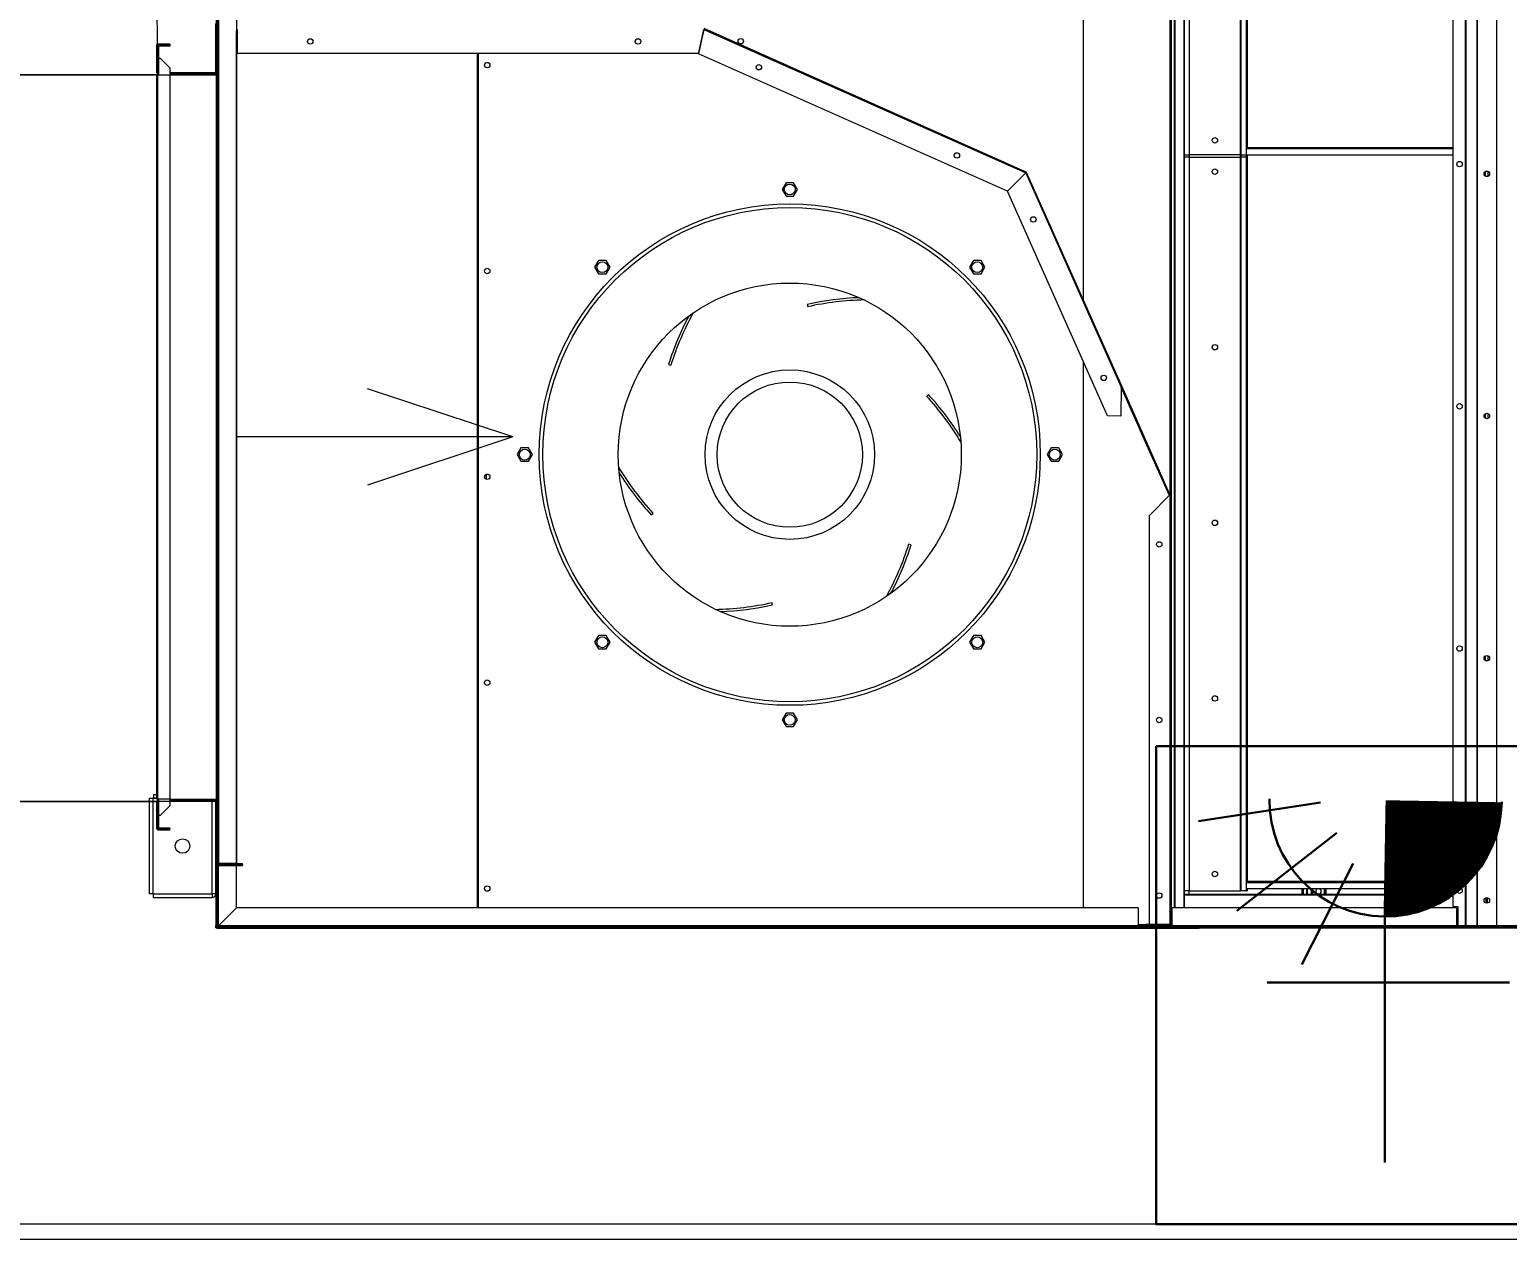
# Model space of a CAD drawing. Extents: x -9058 to 11890, y 0 to 6516.
# Drawn here: x 8310.7 to 8432.8, y 2577 to 2677.5 of the extents above; entities that cross this region are included whole.
import ezdxf

# ---------------------------------------------------------------- set-up
doc = ezdxf.new("R2010")
doc.units = 0
doc.header["$MEASUREMENT"] = 0
doc.layers.get('0').update_dxf_attribs({"color": 9, "lineweight": 9})
for name, color, linetype, lineweight in [('06D', 9, 'Continuous', 9), ('11', 9, 'Continuous', 9), ('E-KOMBİNE ETANŞ PRİZ (1 FAZ+3 FAZ)', 7, 'Continuous', 30)]:
    doc.layers.add(name, color=color, linetype=linetype, lineweight=lineweight)
doc.styles.add('CENTURY', font='GOTHIC.TTF', dxfattribs={"width": 0.8})

# ---------------------------------------------------------------- blocks, each defined once
blk = doc.blocks.new('DGDG')
for p, q in [((-1050, 1699.5), (1049.9, 1699.5)), ((-157.9, 1698.7), (157.9, 1698.7)), ((-51.7, 1699.5), (236, 1699.5)), ((-25, 1698.5), (25, 1698.5)), ((-25, 1697.7), (25, 1697.7)), ((-8.1, 1697.6), (-17.2, 1697.6)), ((-8, 1697.6), (-8.1, 1697.6)), ((-8.1, 455.7), (-8.1, 1697.6)), ((8.1, 1697.6), (-8, 1697.6)), ((-8, 455.7), (-8, 1697.6)), ((-0.6, 1697.7), (-0.6, 1697.6)), ((-0.6, 1697.6), (-0.6, 1697.7)), ((0.7, 1697.6), (0.7, 1697.7)), ((0.7, 1697.6), (0.7, 1697.7)), ((8.2, 1697.6), (8.1, 1697.6)), ((8.1, 455.7), (8.1, 1697.6)), ((17.3, 1697.6), (8.2, 1697.6)), ((8.2, 455.7), (8.2, 1697.6)), ((18, 1697.6), (17.3, 1697.6)), ((17.3, 455.6), (17.3, 1697.6)), ((18, 455.6), (18, 1697.6)), ((24, 1697.6), (18, 1697.6)), ((24, 1681.6), (24, 1697.6)), ((25, 1698.5), (260, 1698.5)), ((25, 1697.7), (25, 1698.5)), ((25, 1682.7), (25, 1697.7)), ((25, 1697.7), (260, 1697.7)), ((159.1, 1698.9), (251.5, 1698.9)), ((236, 1699.5), (236, 1698.9)), ((236, 1699.3), (236.1, 1699.3)), ((236.1, 1699.3), (236.1, 1698.9)), ((236.1, 1699.2), (237.7, 1699.2)), ((237.7, 1699.5), (237.7, 1698.9)), ((1049, 1699.5), (237.7, 1699.5)), ((253.3, 1698.9), (251.5, 1698.9)), ((1049, 1698.7), (254.5, 1698.7)), ((254.5, 1698.7), (1049.1, 1698.7)), ((260, 1698.5), (260, 1697.7)), ((260, 1698.5), (288, 1698.5)), ((260, 1697.7), (260, 1682.7)), ((260, 1697.7), (288, 1697.7)), ((262.8, 1697.7), (262.8, 1697.7)), ((262.8, 1697.1), (262.8, 1697.7)), ((262.8, 1697.7), (288, 1697.7)), ((288, 1698.5), (1048, 1698.5)), ((288, 1697.7), (288, 1698.5)), ((288, 1682.7), (288, 1697.7)), ((288, 1697.7), (1048, 1697.7)), ((1048, 1697.7), (1033, 1682.7)), ((1033, 1682.7), (1048, 1697.6)), ((1048, 1697.7), (1048, 1698.5)), ((1048, 1697.7), (1048.8, 1697.7)), ((1048, 1697.6), (1048, 1697.7)), ((1048, 1697.7), (1048, 1697.7)), ((1048, 1697.6), (1048, 1647.7)), ((1048.8, 1647.7), (1048.8, 1697.7)), ((1049, 1698.7), (1049, 1699.5)), ((1049, 1699.2), (1050.1, 1699.2)), ((1049.1, 1698.7), (1049, 1698.7)), ((1049.1, 1698.7), (1049.9, 1698.7)), ((1049.1, 1594.6), (1049.1, 1698.7)), ((1049.1, 1698.7), (1049.1, 1698.7)), ((1049.1, 1698.7), (1049.1, 1594.6)), ((1049.9, -2.5), (1049.9, 1699.5)), ((1049.9, 1594.6), (1049.9, 1698.7)), ((1050.1, 1699.2), (1050.1, 1697.2)), ((25, 1696.9), (24, 1696.9)), ((24, 1696.9), (25, 1696.9)), ((262.6, 1697.2), (260, 1697.2)), ((261.3, 1697), (260, 1697)), ((260, 1695.9), (260.4, 1696.6)), ((260.4, 1696.6), (260.4, 463.6)), ((260.4, 1696.6), (261.1, 1696.6)), ((261.1, 1696.6), (261.1, 1696.5)), ((261.1, 1696.5), (261.1, 1341.8)), ((261.1, 1696.5), (261.7, 1696.5)), ((261.7, 1696.5), (261.7, 1697.1)), ((261.7, 1697.1), (281.7, 1697.1)), ((261.7, 1696.5), (261.7, 1341.8)), ((261.7, 1696.5), (278.7, 1696.5)), ((261.7, 1696.5), (281.7, 1696.5)), ((262.6, 1697.1), (262.6, 1697.2)), ((278.7, 1696.5), (278.7, 1358.7)), ((288, 1696.5), (278.7, 1696.5)), ((281.7, 1697.1), (281.7, 1696.5)), ((288, 1697.1), (281.7, 1697.1)), ((1046.9, 1696.5), (1046.8, 1696.5)), ((1049.9, 1697.2), (1050.1, 1697.2)), ((1050.1, 1674.2), (1050.1, 1697.2)), ((-0.6, 1678.8), (-0.6, 1674.5)), ((0, 1674.4), (0, 1678.9)), ((0.1, 1674.4), (0.1, 1678.9)), ((0.7, 1674.5), (0.7, 1678.8)), ((28, 1681.6), (24, 1681.6)), ((25, 1682.7), (260, 1682.7)), ((28, 455.6), (28, 1681.6)), ((249.9, 1682.7), (249.9, 463.7)), ((250, 1682.7), (250, 463.7)), ((257.8, 463.6), (257.8, 1682.7)), ((258.2, 463.6), (258.2, 1682.7)), ((288, 1682.7), (1033, 1682.7)), ((333.1, 1682.7), (333.1, 1232.4)), ((333.5, 1231.6), (333.5, 1682.7)), ((833.2, 1682.7), (833.2, 977.3)), ((833.3, 1682.7), (833.3, 977.3)), ((833.9, 1682.7), (833.9, 977.3)), ((1032.9, 1682.7), (1032.9, 1647.7)), ((1032.9, 1682.7), (1032.9, 1647.7)), ((1033, 1682.7), (1033, 1647.7)), ((1049.9, 1674.2), (1050.1, 1674.2)), ((1049.9, 1673.7), (1050.1, 1673.7)), ((1050.1, 1673.7), (1050.1, 1674.2)), ((1050.1, 1673.7), (1050.1, 1671.2)), ((1053.1, 1671.2), (1053.1, 1674.2)), ((1101.6, 1674.2), (1053.1, 1674.2)), ((1101.6, 1674.2), (1101.6, 1671.2)), ((23.7, 1666.8), (21.2, 1666.8)), ((249.9, 1672.1), (28, 1672.1)), ((249.9, 1671.3), (28, 1671.3)), ((198.2, 1666.8), (28, 1666.8)), ((198.2, 1661.8), (28, 1661.8)), ((198, 1660.8), (28, 1660.8)), ((28.4, 1666.8), (28.4, 1671.3)), ((28.4, 1660.8), (28.4, 1661.8)), ((132.7, 1671.3), (132.7, 1666.8)), ((132.7, 1661.8), (132.7, 1660.8)), ((133.2, 1671.3), (133.2, 1666.8)), ((133.2, 1661.8), (133.2, 1660.8)), ((134, 1671.3), (134, 1666.8)), ((134, 1661.8), (134, 1660.8)), ((144, 1666.8), (144, 1671.3)), ((144, 1660.8), (144, 1661.8)), ((144.6, 1666.8), (144.6, 1671.3)), ((144.6, 1660.8), (144.6, 1661.8)), ((145.1, 1666.8), (145.1, 1671.3)), ((145.1, 1660.8), (145.1, 1661.8)), ((148.3, 1666.8), (148.3, 1671.3)), ((148.3, 1660.8), (148.3, 1661.8)), ((148.7, 1671.3), (148.7, 1666.8)), ((148.7, 1661.8), (148.7, 1660.8)), ((148.8, 1666.8), (148.8, 1671.3)), ((148.8, 1660.8), (148.8, 1661.8)), ((151.8, 1666.8), (151.8, 1671.3)), ((151.8, 1660.8), (151.8, 1661.8)), ((152.4, 1666.8), (152.4, 1671.3)), ((152.4, 1660.8), (152.4, 1661.8)), ((152.6, 1671.3), (152.6, 1666.8)), ((152.6, 1661.8), (152.6, 1660.8)), ((198, 1666.8), (198, 1668.8)), ((198.9, 1668.8), (198, 1668.8)), ((198, 1060.8), (198, 1661.8)), ((198.9, 1060.8), (198.9, 1668.8)), ((198.9, 1668.8), (203.1, 1668.8)), ((203.1, 1060.8), (203.1, 1668.8)), ((203.1, 1668.8), (203.5, 1668.8)), ((203.5, 1668.8), (203.5, 1060.8)), ((203.5, 1060.8), (203.5, 1668.8)), ((203.5, 1668.8), (203.5, 1668.8)), ((245.9, 1668.8), (203.5, 1668.8)), ((245.8, 1671.3), (245.8, 1668.8)), ((245.9, 1668.8), (249.9, 1668.8)), ((245.9, 1060.8), (245.9, 1668.8)), ((1050.1, 1671.2), (1050.1, 1594.6)), ((1050.1, 1671.2), (1053.1, 1671.2)), ((1102.1, 1671.2), (1053.1, 1671.2)), ((1101.6, 1671.2), (1053.1, 1671.2)), ((1053.1, 1671.2), (1053.1, 1594.6)), ((1102.1, 1592.2), (1102.1, 1671.2)), ((1102.1, 1671.2), (1105.1, 1671.2)), ((1105.1, 1592.2), (1105.1, 1671.2)), ((1028, 1646.9), (1028, 1647.7)), ((1048, 1647.7), (1028, 1647.7)), ((1028, 1646.9), (1028, 1646.1)), ((1048, 1646.9), (1028, 1646.9)), ((1048, 1646.1), (1028, 1646.1)), ((1032.9, 1646.1), (1032.9, 958.5)), ((1032.9, 1646.1), (1032.9, 958.5)), ((1033, 1647.7), (1048, 1647.7)), ((1033, 50.9), (1033, 1646.1)), ((1033, 1646.1), (1048, 1646.1)), ((1047.9, 1647.7), (1047.9, 1647.7)), ((1047.9, 1646.1), (1047.9, 1646.1)), ((1048.8, 1647.7), (1048, 1647.7)), ((1048, 1647.7), (1048, 1646.9)), ((1048, 1646.1), (1048, 1646.9)), ((1048, 50.9), (1048, 1646.1)), ((1048, 1646.1), (1048.8, 1646.1)), ((1048.8, 1646.1), (1048.8, 50.9)), ((1088, 1618.4), (1088, 1617.6)), ((1098, 1618.4), (1088, 1618.4)), ((1098, 1617.6), (1088, 1617.6)), ((1088.2, 1616.6), (1088.2, 1617.4)), ((1088.2, 1617.4), (1096.2, 1617.4)), ((1096.2, 1616.6), (1088.2, 1616.6)), ((1096.2, 1617.4), (1096.2, 1616.6)), ((1097.2, 1617.4), (1096.2, 1617.4)), ((1097.2, 1616.6), (1096.2, 1616.6)), ((1097.2, 1617.4), (1097.2, 1616.6)), ((1098, 1616.6), (1097.2, 1616.6)), ((1097.2, 1616.6), (1097.2, 1606.6)), ((1098, 1618.4), (1098, 1617.6)), ((1098.8, 1617.6), (1098, 1617.6)), ((1098, 1617.6), (1098, 1616.6)), ((1098, 1616.6), (1098, 1606.6)), ((1098.8, 1617.6), (1098.8, 1594.6)), ((1096.2, 1606.6), (1088.2, 1598.6)), ((1096.2, 1606.6), (1097.2, 1606.6)), ((1098, 1606.6), (1097.2, 1606.6)), ((1097.2, 1606.6), (1097.2, 1593)), ((1098, 1606.6), (1098, 1593)), ((1048.8, 1594.6), (1088.2, 1594.6)), ((1048.8, 1593.8), (1088.2, 1593.8)), ((1088, 1593), (1048.8, 1593)), ((1088, 994.8), (1088, 1593)), ((1088, 1593), (1098, 1593)), ((1088.2, 1593), (1088.2, 1598.6)), ((1098.8, 1594.6), (1098, 1594.6)), ((1098, 1593), (1098, 994.8)), ((1098.8, 1593), (1098, 1593)), ((1098.8, 1593), (1098.8, 994.8)), ((1098.8, 1592.2), (1102.1, 1592.2)), ((1101.6, 1592.1), (1098.8, 1592.1)), ((1101.6, 1589.1), (1098.8, 1589.1)), ((1101.6, 1589.1), (1101.6, 1592.1)), ((1105.1, 1592.2), (1102.1, 1592.2)), ((572.7, 1533), (569.5, 1527.5)), ((569.5, 1527.5), (572.7, 1522)), ((579, 1533), (572.7, 1533)), ((582.2, 1527.5), (579, 1533)), ((579, 1522), (582.2, 1527.5)), ((572.7, 1522), (579, 1522)), ((-1.1, 1478.6), (-1.1, 1474.7)), ((1.4, 1474.8), (1.4, 1478.4)), ((417.8, 1468.9), (414.7, 1463.4)), ((424.2, 1468.9), (417.8, 1468.9)), ((427.4, 1463.4), (424.2, 1468.9)), ((727.5, 1468.9), (724.4, 1463.4)), ((733.9, 1468.9), (727.5, 1468.9)), ((737.1, 1463.4), (733.9, 1468.9)), ((414.7, 1463.4), (417.8, 1457.9)), ((417.8, 1457.9), (424.2, 1457.9)), ((424.2, 1457.9), (427.4, 1463.4)), ((724.4, 1463.4), (727.5, 1457.9)), ((727.5, 1457.9), (733.9, 1457.9)), ((733.9, 1457.9), (737.1, 1463.4)), ((590.2, 1432.5), (590.6, 1430.6)), ((475.6, 1382.9), (477.5, 1382.3)), ((261.8, 1341.8), (278.7, 1358.7)), ((690.4, 1358.1), (688.9, 1356.8)), ((261.7, 1341.8), (261.1, 1341.8)), ((261.1, 1341.8), (261.1, 456.5)), ((261.8, 1341.8), (261.7, 1341.8)), ((261.7, 1341.8), (261.7, 456.5)), ((261.7, 1341.8), (261.7, 456.5)), ((261.8, 1341.5), (262.5, 1341.8)), ((261.8, 1341.8), (262.5, 1341.8)), ((261.8, 1341.5), (280.1, 1300.4)), ((262.5, 1341.8), (262.5, 1342.5)), ((262.5, 1341.8), (280.8, 1300.7)), ((804.6, 1293.9), (924.8, 1333.8)), ((826.4, 1329), (826.4, 1324.6)), ((353.7, 1314), (350.5, 1308.5)), ((350.5, 1308.5), (353.7, 1303)), ((360, 1314), (353.7, 1314)), ((363.2, 1308.5), (360, 1314)), ((360, 1303), (363.2, 1308.5)), ((791.7, 1314), (788.5, 1308.5)), ((788.5, 1308.5), (791.7, 1303)), ((798, 1314), (791.7, 1314)), ((801.2, 1308.5), (798, 1314)), ((798, 1303), (801.2, 1308.5)), ((280.1, 1300.4), (280.8, 1300.7)), ((280.1, 1300.4), (288.4, 1281.7)), ((280.8, 1300.7), (289.1, 1282)), ((353.7, 1303), (360, 1303)), ((791.7, 1303), (798, 1303)), ((804.6, 1293.9), (1032.9, 1293.9)), ((804.6, 1293.9), (924.8, 1254.1)), ((-1.1, 1278.6), (-1.1, 1274.7)), ((1.4, 1274.8), (1.4, 1278.4)), ((288.4, 1281.7), (289.1, 1282)), ((288.4, 1281.7), (301.4, 1252.5)), ((289.1, 1282), (302.1, 1252.8)), ((302.1, 1252.8), (302.5, 1276.7)), ((302.5, 1276.7), (313.5, 1276.5)), ((313.5, 1276.5), (396.1, 1091)), ((461.3, 1258.9), (462.8, 1260.2)), ((301.4, 1252.5), (380.2, 1075.5)), ((302.1, 1252.8), (302.1, 1252.8)), ((380.9, 1075.8), (302.1, 1252.8)), ((676.1, 1234.1), (674.2, 1234.7)), ((561.6, 1184.5), (561.1, 1186.5)), ((333.1, 1181.3), (333.1, 445.4)), ((333.5, 445.3), (333.5, 1180.5)), ((417.8, 1159.2), (414.7, 1153.7)), ((414.7, 1153.7), (417.8, 1148.2)), ((424.2, 1159.2), (417.8, 1159.2)), ((417.8, 1148.2), (424.2, 1148.2)), ((427.4, 1153.7), (424.2, 1159.2)), ((424.2, 1148.2), (427.4, 1153.7)), ((727.5, 1159.2), (724.4, 1153.7)), ((724.4, 1153.7), (727.5, 1148.2)), ((733.9, 1159.2), (727.5, 1159.2)), ((727.5, 1148.2), (733.9, 1148.2)), ((737.1, 1153.7), (733.9, 1159.2)), ((733.9, 1148.2), (737.1, 1153.7)), ((396.1, 1091), (380.9, 1075.8)), ((381, 1075.8), (396.1, 1090.9)), ((396.1, 1090.9), (651.2, 977.4)), ((572.7, 1095), (569.5, 1089.5)), ((569.5, 1089.5), (572.7, 1084)), ((579, 1095), (572.7, 1095)), ((582.2, 1089.5), (579, 1095)), ((579, 1084), (582.2, 1089.5)), ((-1.1, 1078.6), (-1.1, 1074.7)), ((1.4, 1074.8), (1.4, 1078.4)), ((380.9, 1075.8), (380.2, 1075.5)), ((380.6, 1075.1), (381, 1075.8)), ((380.6, 1075.1), (646.7, 956.6)), ((646.9, 957.4), (381, 1075.8)), ((381, 1075.8), (381, 1075.8)), ((381, 1075.8), (381, 1075.8)), ((572.7, 1084), (579, 1084)), ((198, 1060.8), (198, 1062.9)), ((198.9, 1062.9), (198, 1062.9)), ((198.9, 463.7), (198.9, 1062.9)), ((198.9, 1062.9), (203.1, 1062.9)), ((203.1, 1062.9), (203.5, 1062.9)), ((203.1, 463.7), (203.1, 1062.9)), ((203.5, 1062.9), (203.5, 463.7)), ((203.5, 1062.9), (203.5, 1062.9)), ((245.9, 1062.9), (203.5, 1062.9)), ((203.5, 463.7), (203.5, 1062.9)), ((245.9, 1062.9), (249.9, 1062.9)), ((245.9, 463.7), (245.9, 1062.9)), ((198.2, 1060.8), (28, 1060.8)), ((198.2, 1055.8), (28, 1055.8)), ((198, 1054.9), (28, 1054.9)), ((28.4, 1054.9), (28.4, 1055.8)), ((132.7, 1055.8), (132.7, 1054.9)), ((133.2, 1055.8), (133.2, 1054.9)), ((134, 1055.8), (134, 1054.9)), ((144, 1054.9), (144, 1055.8)), ((144.6, 1054.9), (144.6, 1055.8)), ((145.1, 1054.9), (145.1, 1055.8)), ((148.3, 1054.9), (148.3, 1055.8)), ((148.7, 1055.8), (148.7, 1054.9)), ((148.8, 1054.9), (148.8, 1055.8)), ((151.8, 1054.9), (151.8, 1055.8)), ((152.4, 1054.9), (152.4, 1055.8)), ((152.6, 1055.8), (152.6, 1054.9)), ((198, 463.7), (198, 1055.8)), ((198.9, 1060.8), (198.2, 1060.8)), ((203.1, 1060.8), (198.9, 1060.8)), ((203.5, 1060.8), (203.1, 1060.8)), ((203.5, 1060.8), (203.5, 1060.8)), ((203.5, 1060.8), (245.9, 1060.8)), ((249.9, 1060.8), (245.9, 1060.8)), ((1088, 994.8), (1048.8, 994.8)), ((1048.8, 994), (1088.2, 994)), ((1048.8, 993.2), (1088.2, 993.2)), ((1049.1, 964.3), (1049.1, 993.2)), ((1049.1, 993.2), (1049.1, 964.3)), ((1049.9, 952.4), (1049.9, 993.2)), ((1050.1, 993.2), (1050.1, 952.4)), ((1098, 994.8), (1088, 994.8)), ((1088.2, 989.2), (1088.2, 994.8)), ((1088.2, 989.2), (1096.2, 981.2)), ((1097.2, 994.8), (1097.2, 981.2)), ((1098, 994.8), (1098, 981.2)), ((1098.8, 994.8), (1098, 994.8)), ((1098.8, 993.2), (1098, 993.2)), ((1098.8, 993.2), (1098.8, 970.2)), ((651.2, 977.4), (646.9, 957.4)), ((647, 957.4), (651.3, 977.3)), ((651.3, 977.3), (1032.1, 977.3)), ((1032.1, 977.3), (1032.1, 957.4)), ((1097.2, 981.2), (1096.2, 981.2)), ((1098, 981.2), (1097.2, 981.2)), ((1097.2, 981.2), (1097.2, 971.2)), ((1098, 981.2), (1098, 971.2)), ((1088, 969.4), (1088, 970.2)), ((1088, 970.2), (1098, 970.2)), ((1088, 969.4), (1098, 969.4)), ((1088.2, 970.4), (1088.2, 971.2)), ((1088.2, 971.2), (1096.2, 971.2)), ((1096.2, 970.4), (1088.2, 970.4)), ((1096.2, 971.2), (1096.2, 970.4)), ((1096.2, 971.2), (1097.2, 971.2)), ((1096.2, 970.4), (1097.2, 970.4)), ((1098, 971.2), (1097.2, 971.2)), ((1097.2, 970.4), (1097.2, 971.2)), ((1098, 971.2), (1098, 970.2)), ((1098.8, 970.2), (1098, 970.2)), ((1098, 969.4), (1098, 970.2)), ((1033, 958.3), (1032.1, 960.1)), ((1049.6, 964.3), (1048.8, 964.3)), ((1049.6, 964.3), (1049.6, 957.7)), ((1049.6, 957.7), (1049.6, 919.3))]:
    blk.add_line(p, q)
at = {"flags": 128}
for points in [[(251.5, 1698.9), (252.3, 1698.7), (252.7, 1698.5)], [(254.5, 1698.5), (254.2, 1698.7), (253.3, 1698.9)]]:
    blk.add_lwpolyline(points, dxfattribs=at)
for centre, radius in [((0, 1676.6), 2.25), ((270.7, 1672.6), 2.25), ((22.5, 1668.6), 2.25), ((825.9, 1666.8), 2.25), ((224.7, 1654.8), 2.25), ((1077.6, 1631.7), 6), ((270.7, 1527.6), 2.25), ((575.9, 1527.5), 4.5), ((575.9, 1308.5), 207), ((224.7, 1509.8), 2.25), ((575.9, 1308.5), 204), ((825.9, 1496.8), 2.25), ((0, 1476.6), 2.25), ((22.5, 1468.6), 2.25), ((421, 1463.4), 4.5), ((730.7, 1463.4), 4.5), ((575.9, 1308.5), 141.7), ((270.7, 1382.6), 2.25), ((575.9, 1308.5), 70), ((575.9, 1308.5), 60), ((224.7, 1364.8), 2.25), ((825.9, 1326.8), 2.25), ((356.9, 1308.5), 4.5), ((794.9, 1308.5), 4.5), ((0, 1276.6), 2.25), ((22.5, 1268.6), 2.25), ((316.5, 1245.1), 2.25), ((224.7, 1219.8), 2.25), ((421, 1153.7), 4.5), ((730.7, 1153.7), 4.5), ((825.9, 1156.8), 2.25), ((374.7, 1114.3), 2.25), ((575.9, 1089.5), 4.5), ((0, 1076.6), 2.25), ((224.7, 1074.8), 2.25), ((22.5, 1068.6), 2.25), ((437.8, 1061.4), 2.25), ((224.7, 1048.9), 2.25), ((601.4, 988.6), 2.25), ((825.9, 986.8), 2.25), ((616.4, 967.1), 2.25), ((701.3, 967.3), 2.25), ((972.1, 967.3), 2.25)]:
    blk.add_circle(centre, radius)
for centre, radius, start, end in [((-0.6, 1697.3), 0.453, 51.1969, 88.9504), ((0.7, 1697.3), 0.453, 91.082, 128.8025), ((159.1, 1696.3), 2.63, 90.1492, 121.6321), ((251.5, 1696.3), 2.63, 90.1534, 121.6279), ((1048, 1697.7), 0.81, 0, 90), ((1048, 1697.7), 0.01, 0, 90), ((261.7, 1696.5), 0.61, 90, 180), ((261.7, 1696.5), 0.01, 90, 180), ((1053.1, 1671.2), 3.05, 90, 180), ((139, 1669.2), 2.25, 180, 72.0101), ((139, 1669.2), 2.25, 107.9899, 180), ((139, 1669), 2.25, 90, 185.9525), ((139, 1669), 2.25, 11.1043, 90), ((1053.1, 1671.2), 0.05, 90, 180), ((1048, 1647.7), 0.01, 270, 0), ((1048, 1647.7), 0.81, 270, 0), ((1048, 1646.1), 0.81, 0, 90), ((1048, 1646.1), 0.01, 0, 90), ((1097.2, 1616.6), 0.8, 0, 90), ((1098, 1617.6), 0.8, 0, 90), ((1098, 1594.6), 0.8, 270, 0), ((642.2, 1198.3), 240, 92.1281, 102.5263), ((642.2, 1198.3), 238, 91.1648, 102.5263), ((704.5, 1310.8), 240, 152.1281, 162.5263), ((704.5, 1310.8), 238, 151.1648, 162.5263), ((513.6, 1195.9), 238, 31.1648, 42.5263), ((513.6, 1195.9), 240, 32.1281, 42.5263), ((262.5, 1341.8), 0.81, 180, 204), ((262.5, 1341.8), 0.01, 180, 204), ((638.2, 1421.1), 238, 211.1648, 222.5263), ((638.2, 1421.1), 240, 212.1281, 222.5263), ((447.2, 1306.2), 238, 331.1648, 342.5263), ((447.2, 1306.2), 240, 332.1281, 342.5263), ((509.5, 1418.7), 238, 271.1648, 282.5263), ((509.5, 1418.7), 240, 272.1281, 282.5263), ((381, 1075.8), 0.81, 204, 246), ((381, 1075.8), 0.01, 204, 246), ((1098, 993.2), 0.8, 0, 90), ((1097.2, 971.2), 0.8, 270, 0), ((1098, 970.2), 0.8, 270, 0)]:
    blk.add_arc(centre, radius, start, end)
for points, knots in [([(159.1, 1698.9), (158.8, 1698.9), (158.1, 1698.9), (157.6, 1698.6), (157.3, 1698.5)], [0, 0, 0, 0, 0.585247, 1, 1, 1, 1]), ([(255.1, 1698.5), (254.8, 1698.6), (254.3, 1698.9), (253.6, 1698.9), (253.3, 1698.9)], [0, 0, 0, 0, 0.48355, 1, 1, 1, 1]), ([(1048, 1698.5), (1048, 1698.5), (1048, 1698.5), (1048, 1698.3), (1048, 1698), (1048, 1697.8), (1048, 1697.7)], [0, 0, 0, 0, 0.250019, 0.500025, 0.749999, 1, 1, 1, 1]), ([(1048, 1697.6), (1048.1, 1697.7), (1048.3, 1697.7), (1048.6, 1697.7), (1048.8, 1697.7), (1048.8, 1697.7), (1048.8, 1697.7)], [0, 0, 0, 0, 0.250138, 0.500058, 0.749991, 1, 1, 1, 1]), ([(1049.1, 1698.7), (1049.1, 1698.8), (1049.1, 1699), (1049, 1699.3), (1049, 1699.5), (1049, 1699.5), (1049, 1699.5)], [0, 0, 0, 0, 0.249996, 0.5, 0.749995, 1, 1, 1, 1]), ([(1049.9, 1698.7), (1049.9, 1698.7), (1049.8, 1698.7), (1049.7, 1698.7), (1049.4, 1698.7), (1049.2, 1698.7), (1049.1, 1698.7)], [0, 0, 0, 0, 0.24999, 0.499917, 0.749863, 1, 1, 1, 1]), ([(301.4, 1252.5), (301.4, 1252.5), (301.4, 1252.5), (301.6, 1252.6), (301.9, 1252.7), (302, 1252.8), (302.1, 1252.8)], [0, 0, 0, 0, 0.249971, 0.500019, 0.749919, 1, 1, 1, 1]), ([(380.9, 1075.8), (380.8, 1075.8), (380.7, 1075.7), (380.4, 1075.6), (380.2, 1075.5), (380.2, 1075.5), (380.2, 1075.5)], [0, 0, 0, 0, 0.25001, 0.500019, 0.750032, 1, 1, 1, 1]), ([(380.6, 1075.1), (380.6, 1075.1), (380.7, 1075.1), (380.7, 1075.2), (380.9, 1075.5), (381, 1075.7), (381, 1075.8)], [0, 0, 0, 0, 0.249958, 0.499976, 0.749997, 1, 1, 1, 1]), ([(380.9, 1075.8), (380.9, 1075.8), (380.9, 1075.8), (380.9, 1075.8), (380.9, 1075.8)], [0, 0, 0, 0, 0.499727, 1, 1, 1, 1]), ([(381, 1075.8), (381, 1075.8), (381, 1075.8), (381, 1075.8), (381, 1075.8)], [0, 0, 0, 0, 0.498229, 1, 1, 1, 1])]:
    blk.add_open_spline(points, degree=3, knots=knots)
blk = doc.blocks.new('Elk.Isıtıcı')
at = {"ltscale": 10}
blk.add_lwpolyline([(0, -45), (60, -45), (60, 10), (0, 10)], close=True, dxfattribs=at)
at = {"color": 252, "style": 'CENTURY', "width": 0.8}
blk.add_text('+', height=25, rotation=270, dxfattribs=at).set_placement((18.68, -9.92))
blk = doc.blocks.new('p-mek')
at = {"color": 6}
for points in [[(210.29, -281.08, -0.000027), (210.29, -1029.08, 0.400031)], [(230.29, -1050.08), (646.23, -1050.08), (646.15, -1041.79), (602.75, -1041.79, -0.064305)], [(603.75, -981.79), (651.05, -981.79), (651.05, -950.35), (861.02, -950.35), (861.02, -981.72), (861.02, -986.62), (861.02, -1120.36), (651.14, -1120.55), (651.14, -1110.08), (231.29, -1110.08, -0.417825)]]:
    blk.add_lwpolyline(points, format="xyb", dxfattribs=at)
at = {"xscale": 0.1000000000000001, "yscale": 0.1000000000000001, "zscale": 0.1000000000000001, "rotation": 179.9999999999999}
blk.add_blockref('DGDG', (756.04, -950.6), dxfattribs=at)
at = {"rotation": 270}
blk.add_blockref('Elk.Isıtıcı', (636.23, -1050.08), dxfattribs=at)
blk = doc.blocks.new('100_KOMBİNE ETANŞ PRİZ (1 FAZ+3 FAZ)')
at = {"layer": 'E-KOMBİNE ETANŞ PRİZ (1 FAZ+3 FAZ)', "color": 3}
for p, q in [((-2.086, 4.354), (-3.349, 4.162)), ((-1.918, 4.039), (-2.951, 3.235)), ((-1.749, 3.722), (-2.279, 2.681))]:
    blk.add_line(p, q, dxfattribs=at)
at = {"layer": 'E-KOMBİNE ETANŞ PRİZ (1 FAZ+3 FAZ)', "color": 4}
for p, q in [((-1.423, 3.177), (-1.423, 0.637)), ((1.809, 3.145), (1.809, 0.637)), ((3.04, 2.881), (0.537, 2.881)), ((-2.639, 2.496), (-0.137, 2.496))]:
    blk.add_line(p, q, dxfattribs=at)
at = {"layer": 'E-KOMBİNE ETANŞ PRİZ (1 FAZ+3 FAZ)', "color": 3}
blk.add_lwpolyline([(-3.785, 4.934), (3.785, 4.934), (3.785, 0), (-3.785, 0)], close=True, dxfattribs=at)
at = {"layer": 'E-KOMBİNE ETANŞ PRİZ (1 FAZ+3 FAZ)', "color": 4, "const_width": 1.2}
for points in [[(-1.426, 3.777, 0.414214), (-0.816, 4.366)], [(1.806, 3.729, 0.414214), (2.416, 4.319)]]:
    blk.add_lwpolyline(points, format="xyb", dxfattribs=at)
at = {"layer": 'E-KOMBİNE ETANŞ PRİZ (1 FAZ+3 FAZ)', "color": 4}
for centre in [(-1.416, 4.377), (1.817, 4.345)]:
    blk.add_arc(centre, 1.2, 179.2449, 359.2449, dxfattribs=at)

msp = doc.modelspace()

# ---------------------------------------------------------------- linework, layer by layer
at = {"layer": '11'}
for points in [[(7715.06, 2565.87), (9142.06, 2565.87), (9142.06, 2321.12), (9155.06, 2321.12), (9155.06, 2576.37), (9155.06, 2588.87), (9142.06, 2588.87), (9142.06, 2578.87), (7718.81, 2578.87)], [(7715.06, 2567.12), (9143.31, 2567.12), (9143.31, 2322.37), (9153.81, 2322.37), (9153.81, 2576.37), (9153.81, 2587.62), (9143.31, 2587.62), (9143.31, 2577.62), (7718.81, 2577.62)]]:
    msp.add_lwpolyline(points, dxfattribs=at)

# ---------------------------------------------------------------- block references
at = {"layer": '06D'}
msp.add_blockref('p-mek', (7675.06, 3723.87), dxfattribs=at)
at = {"layer": 'E-KOMBİNE ETANŞ PRİZ (1 FAZ+3 FAZ)', "xscale": 8, "yscale": 8, "zscale": 8}
msp.add_blockref('100_KOMBİNE ETANŞ PRİZ (1 FAZ+3 FAZ)', (8434.06, 2578.87), dxfattribs=at)

doc.saveas('drawing.dxf')
